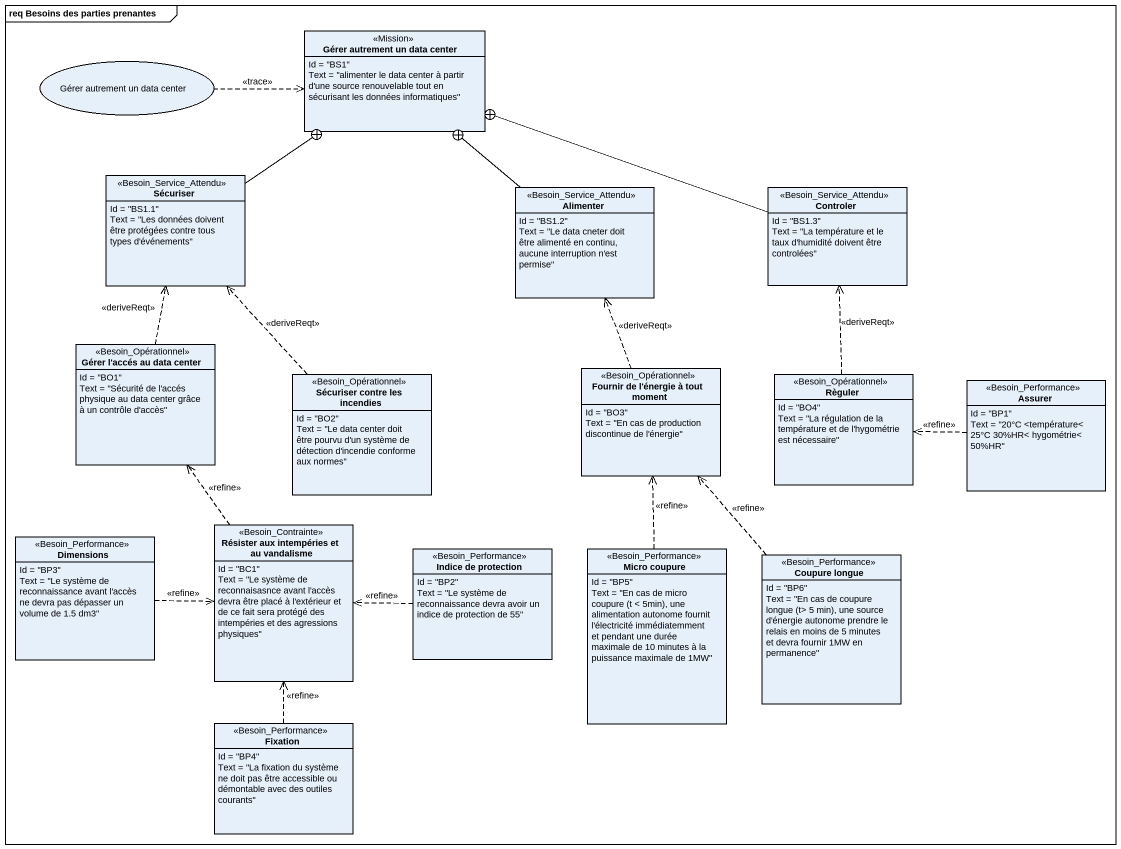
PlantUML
@startuml
mainframe req Besoins des parties prenantes
allowmixing
hide circle
hide empty members
usecase "Gérer autrement un data center" as Gérer_autrement_un_data
class "Gérer autrement un data center" as Gérer_autrement_un_data_2 <<Mission>> {
  Id = "BS1"
  Text = "alimenter le data center à partir d'une source renouvelable tout en sécurisant les données informatiques"
}
class Sécuriser <<Besoin_Service_Attendu>> {
  Id = "BS1.1"
  Text = "Les données doivent être protégées contre tous types d'événements"
}
class Alimenter <<Besoin_Service_Attendu>> {
  Id = "BS1.2"
  Text = "Le data cneter doit être alimenté en continu, aucune interruption n'est permise"
}
class Controler <<Besoin_Service_Attendu>> {
  Id = "BS1.3"
  Text = "La température et le taux d'humidité doivent être controlées"
}
class "Gérer l'accés au data center" as Gérer_l_accés_au_data_center <<Besoin_Opérationnel>> {
  Id = "BO1"
  Text = "Sécurité de l'accés physique au data center grâce à un contrôle d'accès"
}
class "Fournir de l'énergie à tout moment" as Fournir_de_l_énergie_à_tout <<Besoin_Opérationnel>> {
  Id = "BO3"
  Text = "En cas de production discontinue de l'énergie"
}
class "Sécuriser contre les incendies" as Sécuriser_contre_les <<Besoin_Opérationnel>> {
  Id = "BO2"
  Text = "Le data center doit être pourvu d'un système de détection d'incendie conforme aux normes"
}
class Règuler <<Besoin_Opérationnel>> {
  Id = "BO4"
  Text = "La régulation de la température et de l'hygométrie est nécessaire"
}
class Assurer <<Besoin_Performance>> {
  Id = "BP1"
  Text = "20°C <température< 25°C 30%HR< hygométrie< 50%HR"
}
class "Résister aux intempéries et au vandalisme" as Résister_aux_intempéries_et <<Besoin_Contrainte>> {
  Id = "BC1"
  Text = "Le système de reconnaisasnce avant l'accès devra être placé à l'extérieur et de ce fait sera protégé des intempéries et des agressions physiques"
}
class Dimensions <<Besoin_Performance>> {
  Id = "BP3"
  Text = "Le système de reconnaissance avant l'accès ne devra pas dépasser un volume de 1.5 dm3"
}
class "Indice de protection" as Indice_de_protection <<Besoin_Performance>> {
  Id = "BP2"
  Text = "Le système de reconnaissance devra avoir un indice de protection de 55"
}
class "Micro coupure" as Micro_coupure <<Besoin_Performance>> {
  Id = "BP5"
  {field} Text = "En cas de micro coupure (t < 5min), une alimentation autonome fournit l'électricité immédiatemment et pendant une durée maximale de 10 minutes à la puissance maximale de 1MW"
}
class "Coupure longue" as Coupure_longue <<Besoin_Performance>> {
  Id = "BP6"
  {field} Text = "En cas de coupure longue (t> 5 min), une source d'énergie autonome prendre le relais en moins de 5 minutes et devra fournir 1MW en permanence"
}
class Fixation <<Besoin_Performance>> {
  Id = "BP4"
  Text = "La fixation du système ne doit pas être accessible ou démontable avec des outiles courants"
}
Gérer_autrement_un_data .right.> Gérer_autrement_un_data_2 : <<trace>>
Sécuriser -up-+ Gérer_autrement_un_data_2
Alimenter -up-+ Gérer_autrement_un_data_2
Controler -left-+ Gérer_autrement_un_data_2
Gérer_l_accés_au_data_center .up.> Sécuriser : <<deriveReqt>>
Fournir_de_l_énergie_à_tout .up.> Alimenter : <<deriveReqt>>
Sécuriser_contre_les .up.> Sécuriser : <<deriveReqt>>
Règuler .up.> Controler : <<deriveReqt>>
Assurer .left.> Règuler : <<refine>>
Résister_aux_intempéries_et .up.> Gérer_l_accés_au_data_center : <<refine>>
Dimensions .right.> Résister_aux_intempéries_et : <<refine>>
Indice_de_protection .left.> Résister_aux_intempéries_et : <<refine>>
Micro_coupure .up.> Fournir_de_l_énergie_à_tout : <<refine>>
Coupure_longue .up.> Fournir_de_l_énergie_à_tout : <<refine>>
Fixation .up.> Résister_aux_intempéries_et : <<refine>>
@enduml
